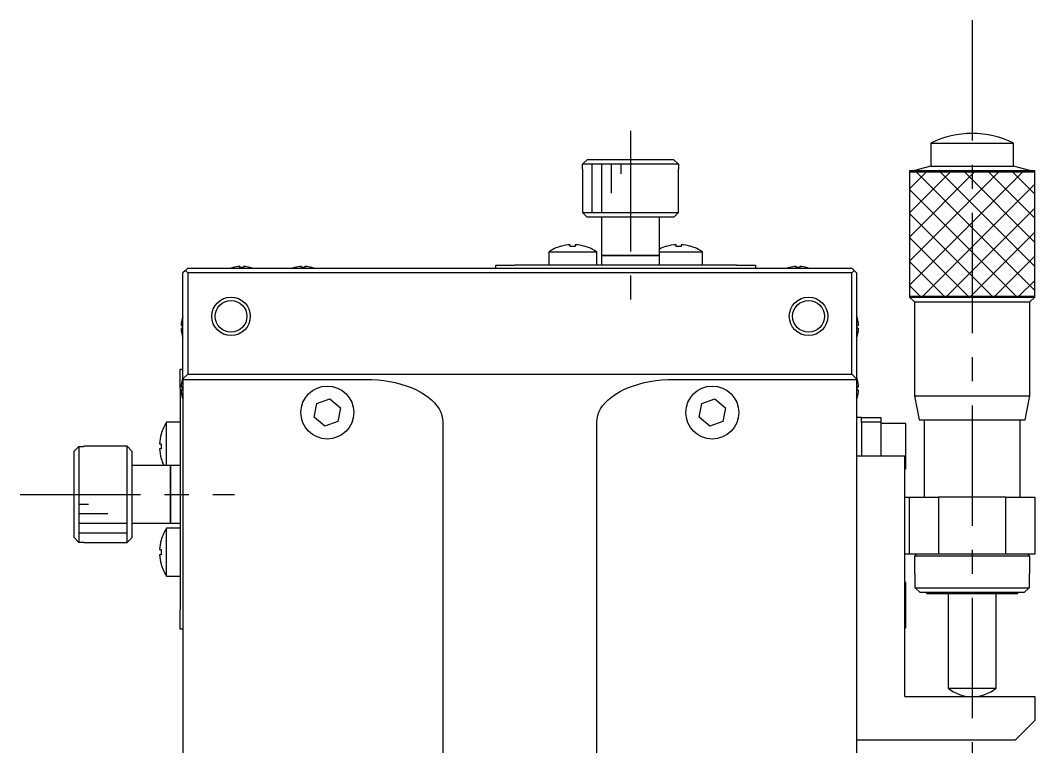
# Model space of a CAD drawing. Extents: x -400 to 382, y -2 to 594.
# Drawn here: x -114.8 to -9.4, y 308.6 to 384 of the extents above; entities that cross this region are included whole.
import ezdxf

# ---------------------------------------------------------------- set-up
doc = ezdxf.new("R2010")
doc.units = 0
doc.header["$LTSCALE"] = 10
doc.linetypes.add('CENTER', pattern=[2, 1.25, -0.25, 0.25, -0.25])
doc.linetypes.add('DASHED', pattern=[3.5, 2, -1.5])
doc.layers.get('0').update_dxf_attribs({"linetype": 'CONTINUOUS'})
doc.layers.add('CENTER', color=1, linetype='CENTER')

msp = doc.modelspace()

# ---------------------------------------------------------------- linework, layer by layer
at = {"color": 7, "linetype": 'CONTINUOUS'}
for p, q in [((-20.212276, 371.270176), (-11.612276, 371.270176)), ((-20.212276, 371.270176), (-20.212276, 368.859665)), ((-11.612276, 368.859665), (-11.612276, 371.270176)), ((-56.39625, 369.07017), (-55.894463, 369.57017)), ((-46.428302, 369.07017), (-56.39625, 369.07017)), ((-56.39625, 368.57017), (-56.39625, 369.07017)), ((-55.894463, 369.57017), (-46.930089, 369.57017)), ((-55.894463, 369.57017), (-46.930089, 369.57017)), ((-46.930089, 369.57017), (-46.428302, 369.07017)), ((-46.428302, 369.07017), (-46.428302, 368.57017)), ((-56.412276, 368.57017), (-56.39625, 368.57017)), ((-56.412276, 368.57017), (-56.39625, 368.57017)), ((-56.412276, 368.57017), (-56.412276, 364.07017)), ((-46.428302, 368.57017), (-46.412276, 368.57017)), ((-46.428302, 368.57017), (-46.412276, 368.57017)), ((-46.412276, 364.07017), (-46.412276, 368.57017)), ((-20.212276, 368.859665), (-22.412275, 368.270177)), ((-22.412275, 368.270177), (-9.412277, 368.270177)), ((-22.412275, 368.270177), (-22.412275, 355.270176)), ((-20.212276, 368.859665), (-11.612276, 368.859665)), ((-9.412277, 368.270177), (-11.612276, 368.859665)), ((-9.412277, 355.270176), (-9.412277, 368.270177)), ((-56.412276, 364.07017), (-46.412276, 364.07017)), ((-56.412276, 364.07017), (-55.912276, 363.57017)), ((-46.912276, 363.57017), (-46.412276, 364.07017)), ((-46.912276, 363.57017), (-55.912276, 363.57017)), ((-54.412276, 363.57017), (-54.412276, 359.57017)), ((-48.412276, 359.57017), (-48.412276, 363.57017)), ((-58.670865, 360.53275), (-58.674209, 360.539605)), ((-58.670865, 360.53275), (-58.674209, 360.539605)), ((-57.672276, 360.53275), (-57.672276, 360.705122)), ((-57.152276, 360.53275), (-57.672276, 360.53275)), ((-57.152276, 360.705122), (-57.152276, 360.53275)), ((-56.150343, 360.539605), (-56.153686, 360.53275)), ((-56.150343, 360.539605), (-56.153686, 360.53275)), ((-47.670865, 360.53275), (-47.674209, 360.539605)), ((-47.670865, 360.53275), (-47.674209, 360.539605)), ((-46.672276, 360.53275), (-46.672276, 360.705122)), ((-46.152276, 360.53275), (-46.672276, 360.53275)), ((-46.152276, 360.705122), (-46.152276, 360.53275)), ((-45.150343, 360.539605), (-45.153686, 360.53275)), ((-45.150343, 360.539605), (-45.153686, 360.53275)), ((-59.912276, 359.961827), (-54.912276, 359.961827)), ((-59.912276, 359.961827), (-59.912276, 358.57017)), ((-54.912276, 358.57017), (-54.912276, 359.961827)), ((-54.412276, 359.57017), (-48.412276, 359.57017)), ((-48.412276, 359.57017), (-54.412276, 359.57017)), ((-54.412276, 359.57017), (-54.412276, 358.57017)), ((-48.412276, 359.961827), (-43.912276, 359.961827)), ((-48.412276, 358.57017), (-48.412276, 359.57017)), ((-43.912276, 358.57017), (-43.912276, 359.961827)), ((-91.992276, 358.339691), (-91.992276, 358.460028)), ((-91.632276, 358.460028), (-91.632276, 358.339691)), ((-85.592276, 358.339691), (-85.592276, 358.460028)), ((-85.232276, 358.460028), (-85.232276, 358.339691)), ((-65.412276, 358.27017), (-65.412276, 358.57017)), ((-65.412276, 358.57017), (-63.412276, 358.57017)), ((-58.487276, 358.57017), (-63.412276, 358.57017)), ((-56.337276, 358.57017), (-58.487276, 358.57017)), ((-52.987276, 358.57017), (-56.337276, 358.57017)), ((-50.837276, 358.57017), (-52.987276, 358.57017)), ((-47.487276, 358.57017), (-50.837276, 358.57017)), ((-45.337276, 358.57017), (-47.487276, 358.57017)), ((-40.412276, 358.57017), (-45.337276, 358.57017)), ((-40.412276, 358.57017), (-38.412276, 358.57017)), ((-38.412276, 358.57017), (-38.412276, 358.27017)), ((-34.192276, 358.339691), (-34.192276, 358.460028)), ((-33.832276, 358.460028), (-33.832276, 358.339691)), ((-97.662276, 358.02017), (-97.912276, 357.77017)), ((-97.912276, 346.77017), (-97.912276, 357.77017)), ((-97.412276, 358.27017), (-97.662276, 358.02017)), ((-97.412276, 357.77017), (-97.662276, 358.02017)), ((-97.412276, 358.27017), (-28.412276, 358.27017)), ((-28.412276, 357.77017), (-97.412276, 357.77017)), ((-97.412276, 357.77017), (-97.412276, 347.27017)), ((-92.698637, 358.339691), (-92.700892, 358.344314)), ((-92.698637, 358.339691), (-92.700892, 358.344314)), ((-91.632276, 358.339691), (-91.992276, 358.339691)), ((-90.92366, 358.344314), (-90.925914, 358.339691)), ((-90.92366, 358.344314), (-90.925914, 358.339691)), ((-86.298637, 358.339691), (-86.300892, 358.344314)), ((-86.298637, 358.339691), (-86.300892, 358.344314)), ((-85.232276, 358.339691), (-85.592276, 358.339691)), ((-84.52366, 358.344314), (-84.525914, 358.339691)), ((-84.52366, 358.344314), (-84.525914, 358.339691)), ((-34.898637, 358.339691), (-34.900892, 358.344314)), ((-34.898637, 358.339691), (-34.900892, 358.344314)), ((-33.832276, 358.339691), (-34.192276, 358.339691)), ((-33.12366, 358.344314), (-33.125914, 358.339691)), ((-33.12366, 358.344314), (-33.125914, 358.339691)), ((-28.162276, 358.02017), (-28.412276, 358.27017)), ((-28.162276, 358.02017), (-28.412276, 357.77017)), ((-28.412276, 347.27017), (-28.412276, 357.77017)), ((-27.912276, 357.77017), (-28.162276, 358.02017)), ((-27.912276, 357.77017), (-27.912276, 346.77017)), ((-22.412275, 355.270176), (-9.412277, 355.270176)), ((-22.412275, 355.270176), (-21.912272, 354.770174)), ((-9.91228, 354.770174), (-9.412277, 355.270176)), ((-21.912272, 354.770174), (-9.91228, 354.770174)), ((-21.912272, 354.770174), (-21.912272, 345.020169)), ((-9.91228, 345.020169), (-9.91228, 354.770174)), ((-98.102135, 352.35017), (-97.981798, 352.35017)), ((-97.98642, 353.058786), (-97.981798, 353.056531)), ((-97.98642, 353.058786), (-97.981798, 353.056531)), ((-97.981798, 352.35017), (-97.981798, 351.99017)), ((-27.842754, 353.056531), (-27.838132, 353.058786)), ((-27.842754, 353.056531), (-27.838132, 353.058786)), ((-27.842754, 351.99017), (-27.842754, 352.35017)), ((-27.842754, 352.35017), (-27.722417, 352.35017)), ((-97.981798, 351.99017), (-98.102135, 351.99017)), ((-97.981798, 351.283808), (-97.98642, 351.281554)), ((-97.981798, 351.283808), (-97.98642, 351.281554)), ((-27.722417, 351.99017), (-27.842754, 351.99017)), ((-27.838132, 351.281554), (-27.842754, 351.283808)), ((-27.838132, 351.281554), (-27.842754, 351.283808)), ((-98.212276, 345.77017), (-98.212276, 347.77017)), ((-98.212276, 347.77017), (-97.912276, 347.77017)), ((-97.412276, 347.27017), (-97.912276, 346.77017)), ((-97.912276, 346.71586), (-97.912276, 346.77017)), ((-97.412276, 347.27017), (-28.412276, 347.27017)), ((-27.912276, 346.77017), (-28.412276, 347.27017)), ((-27.912276, 346.77017), (-27.912276, 346.71586)), ((-98.212276, 345.77017), (-98.212276, 340.84517)), ((-98.102135, 345.95017), (-97.981798, 345.95017)), ((-97.98642, 346.658786), (-97.981798, 346.656531)), ((-97.98642, 346.658786), (-97.981798, 346.656531)), ((-97.981798, 345.95017), (-97.981798, 345.59017)), ((-97.912276, 346.71586), (-78.912276, 346.71586)), ((-97.912276, 346.71586), (-97.912276, 299.27017)), ((-78.912276, 346.71586), (-78.284603, 346.70219)), ((-78.284603, 346.70219), (-77.6608, 346.661265)), ((-77.6608, 346.661265), (-77.044713, 346.593336)), ((-77.044713, 346.593336), (-76.44014, 346.498822)), ((-76.44014, 346.498822), (-75.850808, 346.378306)), ((-75.850808, 346.378306), (-75.280352, 346.232532)), ((-75.280352, 346.232532), (-74.732287, 346.062397)), ((-74.732287, 346.062397), (-74.209994, 345.868952)), ((-74.209994, 345.868952), (-73.716692, 345.653387)), ((-52.10786, 345.653387), (-51.614558, 345.868952)), ((-51.614558, 345.868952), (-51.092264, 346.062397)), ((-51.092264, 346.062397), (-50.5442, 346.232532)), ((-50.5442, 346.232532), (-49.973743, 346.378306)), ((-49.973743, 346.378306), (-49.384412, 346.498822)), ((-49.384412, 346.498822), (-48.779839, 346.593336)), ((-48.779839, 346.593336), (-48.163752, 346.661265)), ((-48.163752, 346.661265), (-47.539949, 346.70219)), ((-47.539949, 346.70219), (-46.912276, 346.71586)), ((-46.912276, 346.71586), (-27.912276, 346.71586)), ((-27.912276, 346.71586), (-27.912276, 299.27017)), ((-27.842754, 346.656531), (-27.838132, 346.658786)), ((-27.842754, 346.656531), (-27.838132, 346.658786)), ((-27.842754, 345.59017), (-27.842754, 345.95017)), ((-27.842754, 345.95017), (-27.722417, 345.95017)), ((-97.981798, 345.59017), (-98.102135, 345.59017)), ((-97.981798, 344.883808), (-97.98642, 344.881554)), ((-97.981798, 344.883808), (-97.98642, 344.881554)), ((-84.012419, 344.204524), (-82.653172, 344.690099)), ((-82.653172, 344.690099), (-81.553029, 343.755744)), ((-73.716692, 345.653387), (-73.255422, 345.417034)), ((-73.255422, 345.417034), (-72.829028, 345.161348)), ((-72.829028, 345.161348), (-72.44014, 344.887906)), ((-72.44014, 344.887906), (-72.091155, 344.598394)), ((-53.733397, 344.598394), (-53.384412, 344.887906)), ((-53.384412, 344.887906), (-52.995524, 345.161348)), ((-52.995524, 345.161348), (-52.56913, 345.417034)), ((-52.56913, 345.417034), (-52.10786, 345.653387)), ((-44.012419, 344.204524), (-42.653172, 344.690099)), ((-42.653172, 344.690099), (-41.553029, 343.755744)), ((-27.722417, 345.59017), (-27.842754, 345.59017)), ((-27.838132, 344.881554), (-27.842754, 344.883808)), ((-27.838132, 344.881554), (-27.842754, 344.883808)), ((-21.912272, 345.020169), (-9.91228, 345.020169)), ((-21.912272, 345.020169), (-21.412273, 342.52017)), ((-10.412279, 342.52017), (-9.91228, 345.020169)), ((-84.271522, 342.784595), (-84.012419, 344.204524)), ((-81.553029, 343.755744), (-81.812133, 342.335815)), ((-72.091155, 344.598394), (-71.784224, 344.294596)), ((-71.784224, 344.294596), (-71.52124, 343.978387)), ((-71.52124, 343.978387), (-71.303824, 343.651715)), ((-71.303824, 343.651715), (-71.133317, 343.316595)), ((-54.691235, 343.316595), (-54.520728, 343.651715)), ((-54.520728, 343.651715), (-54.303312, 343.978387)), ((-54.303312, 343.978387), (-54.040328, 344.294596)), ((-54.040328, 344.294596), (-53.733397, 344.598394)), ((-44.271522, 342.784595), (-44.012419, 344.204524)), ((-41.553029, 343.755744), (-41.812133, 342.335815)), ((-83.171379, 341.85024), (-84.271522, 342.784595)), ((-71.133317, 343.316595), (-71.010769, 342.975092)), ((-71.010769, 342.975092), (-70.936937, 342.629313)), ((-70.936937, 342.629313), (-70.912276, 342.281388)), ((-54.912276, 342.281388), (-54.887615, 342.629313)), ((-54.887615, 342.629313), (-54.813783, 342.975092)), ((-54.813783, 342.975092), (-54.691235, 343.316595)), ((-43.171379, 341.85024), (-44.271522, 342.784595)), ((-27.412276, 342.770172), (-27.912276, 342.770172)), ((-27.412276, 342.27017), (-27.412276, 342.770172)), ((-27.412276, 342.770172), (-25.412276, 342.77017)), ((-25.412276, 342.77017), (-25.412276, 342.27017)), ((-99.603933, 337.77017), (-99.603933, 342.27017)), ((-98.212276, 342.27017), (-99.603933, 342.27017)), ((-81.812133, 342.335815), (-83.171379, 341.85024)), ((-70.912276, 342.281388), (-70.912276, 299.27017)), ((-54.912276, 299.27017), (-54.912276, 342.281388)), ((-41.812133, 342.335815), (-43.171379, 341.85024)), ((-25.412276, 342.27017), (-27.412276, 342.27017)), ((-27.412276, 342.27017), (-27.412276, 338.77017)), ((-25.412276, 342.27017), (-25.412276, 338.77017)), ((-22.812276, 342.12017), (-25.412276, 342.12017)), ((-22.812276, 339.77017), (-22.812276, 342.12017)), ((-21.412273, 342.52017), (-10.412279, 342.52017)), ((-20.912276, 342.52017), (-20.912276, 334.47017)), ((-10.912276, 334.47017), (-10.912276, 342.52017)), ((-100.181712, 341.032102), (-100.174857, 341.028759)), ((-100.181712, 341.032102), (-100.174857, 341.028759)), ((-98.212276, 340.84517), (-98.212276, 338.69517)), ((-109.212276, 339.252357), (-108.712276, 339.754144)), ((-108.712276, 339.754144), (-108.712276, 329.786195)), ((-108.712276, 339.754144), (-108.212276, 339.754144)), ((-108.212276, 339.754144), (-108.212276, 339.77017)), ((-108.212276, 339.754144), (-108.212276, 339.77017)), ((-103.712276, 339.77017), (-108.212276, 339.77017)), ((-103.712276, 329.77017), (-103.712276, 339.77017)), ((-103.212276, 339.27017), (-103.712276, 339.77017)), ((-100.347229, 340.03017), (-100.174857, 340.03017)), ((-100.174857, 339.51017), (-100.347229, 339.51017)), ((-100.174857, 340.03017), (-100.174857, 339.51017)), ((-22.812276, 337.42017), (-22.812276, 339.77017)), ((-109.212276, 330.287983), (-109.212276, 339.252357)), ((-109.212276, 330.287983), (-109.212276, 339.252357)), ((-103.212276, 339.27017), (-103.212276, 330.27017)), ((-100.174857, 338.51158), (-100.181712, 338.508237)), ((-100.174857, 338.51158), (-100.181712, 338.508237)), ((-98.212276, 338.69517), (-98.212276, 333.19517)), ((-27.912276, 338.77017), (-22.912276, 338.77017)), ((-22.912276, 313.77017), (-22.912276, 338.77017)), ((-99.212276, 337.77017), (-103.212276, 337.77017)), ((-99.212276, 331.77017), (-99.212276, 337.77017)), ((-99.212276, 337.77017), (-99.212276, 331.77017)), ((-98.212276, 337.77017), (-99.212276, 337.77017)), ((-22.912276, 337.42017), (-22.812276, 337.42017)), ((-22.912276, 334.47017), (-22.412276, 334.47017)), ((-22.412276, 328.57017), (-22.412276, 334.47017)), ((-22.412276, 334.47017), (-19.412276, 334.47017)), ((-19.412276, 334.47017), (-19.412276, 328.57017)), ((-12.412276, 334.47017), (-19.412276, 334.47017)), ((-12.412276, 334.47017), (-9.412276, 334.47017)), ((-12.412276, 328.57017), (-12.412276, 334.47017)), ((-9.412276, 334.47017), (-9.412276, 328.57017)), ((-98.212276, 333.19517), (-98.212276, 329.84517)), ((-103.212276, 331.77017), (-99.212276, 331.77017)), ((-99.603933, 326.27017), (-99.603933, 331.27017)), ((-98.212276, 331.27017), (-99.603933, 331.27017)), ((-99.212276, 331.77017), (-98.212276, 331.77017)), ((-108.712276, 329.786195), (-109.212276, 330.287983)), ((-103.712276, 329.77017), (-103.212276, 330.27017)), ((-100.181712, 330.032102), (-100.174857, 330.028759)), ((-100.181712, 330.032102), (-100.174857, 330.028759)), ((-108.212276, 329.786195), (-108.712276, 329.786195)), ((-108.212276, 329.77017), (-108.212276, 329.786195)), ((-108.212276, 329.77017), (-108.212276, 329.786195)), ((-108.212276, 329.77017), (-103.712276, 329.77017)), ((-100.347229, 329.03017), (-100.174857, 329.03017)), ((-100.174857, 329.03017), (-100.174857, 328.51017)), ((-98.212276, 329.84517), (-98.212276, 327.69517)), ((-100.174857, 328.51017), (-100.347229, 328.51017)), ((-22.412276, 328.57017), (-22.912276, 328.57017)), ((-19.412276, 328.57017), (-22.412276, 328.57017)), ((-21.712276, 328.57017), (-21.912276, 328.37017)), ((-9.912276, 328.37017), (-21.912276, 328.37017)), ((-21.912276, 328.37017), (-21.912276, 326.57017)), ((-12.412276, 328.57017), (-19.412276, 328.57017)), ((-9.412276, 328.57017), (-12.412276, 328.57017)), ((-9.912276, 328.37017), (-10.112276, 328.57017)), ((-9.912276, 326.57017), (-9.912276, 328.37017)), ((-100.174857, 327.51158), (-100.181712, 327.508237)), ((-100.174857, 327.51158), (-100.181712, 327.508237)), ((-98.212276, 327.69517), (-98.212276, 322.77017)), ((-99.603933, 326.27017), (-98.212276, 326.27017)), ((-21.828356, 326.57017), (-21.912276, 326.57017)), ((-21.828356, 326.57017), (-21.912276, 326.57017)), ((-21.828356, 325.07017), (-21.828356, 326.57017)), ((-9.912276, 326.57017), (-9.996196, 326.57017)), ((-9.912276, 326.57017), (-9.996196, 326.57017)), ((-9.996196, 326.57017), (-9.996196, 325.07017)), ((-22.812276, 325.62017), (-22.912276, 325.62017)), ((-22.812276, 323.27017), (-22.812276, 325.62017)), ((-21.828356, 325.07017), (-9.996196, 325.07017)), ((-21.320603, 324.57017), (-21.828356, 325.07017)), ((-9.996196, 325.07017), (-10.503949, 324.57017)), ((-10.503949, 324.57017), (-21.320603, 324.57017)), ((-20.555835, 324.57017), (-21.320603, 324.57017)), ((-20.662276, 324.57017), (-20.662276, 324.47017)), ((-20.662276, 324.47017), (-11.162276, 324.47017)), ((-18.412272, 324.47017), (-18.412272, 314.647679)), ((-13.41228, 314.647679), (-13.41228, 324.47017)), ((-10.503949, 324.57017), (-11.268717, 324.57017)), ((-11.162276, 324.47017), (-11.162276, 324.57017)), ((-98.212276, 320.77017), (-98.212276, 322.77017)), ((-22.812276, 320.92017), (-22.812276, 323.27017)), ((-97.912276, 320.77017), (-98.212276, 320.77017)), ((-22.912276, 320.92017), (-22.812276, 320.92017)), ((-18.412272, 314.647679), (-13.41228, 314.647679)), ((-22.912276, 313.77017), (-9.412276, 313.77017)), ((-9.412276, 313.77017), (-9.412276, 311.27017)), ((-11.412276, 309.27017), (-9.412276, 311.27017)), ((-27.912276, 309.27017), (-11.412276, 309.27017))]:
    msp.add_line(p, q, dxfattribs=at)
at = {"color": 3, "linetype": 'CONTINUOUS'}
for p, q in [((-55.412276, 369.07017), (-55.412276, 364.07017)), ((-54.412276, 369.07017), (-54.412276, 364.07017)), ((-53.412276, 369.07017), (-53.412276, 366.07017)), ((-52.412276, 369.07017), (-52.412276, 368.07017)), ((-22.412275, 366.505276), (-20.547374, 368.370177)), ((-22.412275, 364.005276), (-18.047374, 368.370177)), ((-22.412275, 361.505276), (-15.547374, 368.370177)), ((-22.412275, 359.005276), (-13.047374, 368.370177)), ((-22.412275, 356.505276), (-10.547374, 368.370177)), ((-21.828074, 368.370177), (-9.412277, 355.95438)), ((-19.328074, 368.370177), (-9.412277, 358.45438)), ((-16.828074, 368.370177), (-9.412277, 360.95438)), ((-14.328074, 368.370177), (-9.412277, 363.45438)), ((-11.828074, 368.370177), (-9.412277, 365.95438)), ((-21.047375, 355.370176), (-9.412277, 367.005274)), ((-22.412275, 366.454378), (-11.328073, 355.370176)), ((-22.412275, 363.954378), (-13.828073, 355.370176)), ((-18.547375, 355.370176), (-9.412277, 364.505274)), ((-16.047375, 355.370176), (-9.412277, 362.005274)), ((-22.412275, 361.454378), (-16.328073, 355.370176)), ((-13.547375, 355.370176), (-9.412277, 359.505274)), ((-22.412275, 358.954378), (-18.828073, 355.370176)), ((-22.412275, 356.454378), (-21.328073, 355.370176)), ((-11.047375, 355.370176), (-9.412277, 357.005274)), ((-108.712276, 333.77017), (-107.712276, 333.77017)), ((-108.712276, 332.77017), (-105.712276, 332.77017)), ((-108.712276, 331.77017), (-103.712276, 331.77017)), ((-108.712276, 330.77017), (-103.712276, 330.77017))]:
    msp.add_line(p, q, dxfattribs=at)
at = {"color": 3, "linetype": 'DASHED'}
for p, q in [((-9.412277, 368.370177), (-22.412275, 368.370177)), ((-22.412275, 368.370177), (-22.412275, 355.370176)), ((-9.412277, 355.370176), (-9.412277, 368.370177)), ((-22.412275, 355.370176), (-9.412277, 355.370176))]:
    msp.add_line(p, q, dxfattribs=at)
at = {"color": 3, "linetype": 'CONTINUOUS'}
for centre in [(-92.912276, 353.27017), (-32.912276, 353.27017)]:
    msp.add_circle(centre, 2, dxfattribs=at)
at = {"color": 7, "linetype": 'CONTINUOUS'}
for centre, radius in [((-92.912276, 353.27017), 1.65), ((-32.912276, 353.27017), 1.65), ((-82.912276, 343.27017), 2.75), ((-42.912276, 343.27017), 2.75)]:
    msp.add_circle(centre, radius, dxfattribs=at)
for centre, radius, start, end in [((-15.912274, 362.525175), 9.745001, 63.816215, 116.183798), ((-57.412276, 356.22017), 4.5, 106.285843, 123.748989), ((-57.412276, 356.22017), 4.492483, 93.317816, 106.26943), ((-57.412276, 356.22017), 4.492483, 73.73057, 86.682184), ((-57.412276, 356.22017), 4.5, 56.251011, 73.714157), ((-46.412276, 356.22017), 4.5, 106.285843, 116.3878), ((-46.412276, 356.22017), 4.492483, 93.317816, 106.26943), ((-46.412276, 356.22017), 4.492483, 73.73057, 86.682184), ((-46.412276, 356.22017), 4.5, 56.251011, 73.714157), ((-91.812276, 355.27017), 3.194933, 93.229709, 106.106712), ((-91.812276, 355.27017), 3.194933, 73.893288, 86.770291), ((-85.412276, 355.27017), 3.194933, 93.229709, 106.106712), ((-85.412276, 355.27017), 3.194933, 73.893288, 86.770291), ((-34.012276, 355.27017), 3.194933, 93.229709, 106.106712), ((-34.012276, 355.27017), 3.194933, 73.893288, 86.770291), ((-91.812276, 355.27017), 3.2, 106.122533, 110.364135), ((-91.812276, 355.27017), 3.2, 69.635865, 73.877467), ((-85.412276, 355.27017), 3.2, 106.122533, 110.364135), ((-85.412276, 355.27017), 3.2, 69.635865, 73.877467), ((-34.012276, 355.27017), 3.2, 106.122533, 110.364135), ((-34.012276, 355.27017), 3.2, 69.635865, 73.877467), ((-94.912276, 352.17017), 3.2, 159.635865, 163.877467), ((-30.912276, 352.17017), 3.2, 16.122533, 20.364135), ((-94.912276, 352.17017), 3.194933, 163.893288, 176.770291), ((-30.912276, 352.17017), 3.194933, 3.229709, 16.106712), ((-94.912276, 352.17017), 3.194933, 183.229709, 196.106712), ((-94.912276, 352.17017), 3.2, 196.122533, 200.364135), ((-30.912276, 352.17017), 3.2, 339.635865, 343.877467), ((-30.912276, 352.17017), 3.194933, 343.893288, 356.770291), ((-94.912276, 345.77017), 3.2, 159.635865, 163.877467), ((-30.912276, 345.77017), 3.2, 16.122533, 20.364135), ((-94.912276, 345.77017), 3.194933, 163.893288, 176.770291), ((-30.912276, 345.77017), 3.194933, 3.229709, 16.106712), ((-94.912276, 345.77017), 3.194933, 183.229709, 196.106712), ((-94.912276, 345.77017), 3.2, 196.122533, 200.364135), ((-30.912276, 345.77017), 3.2, 339.635865, 343.877467), ((-30.912276, 345.77017), 3.194933, 343.893288, 356.770291), ((-95.862276, 339.77017), 4.5, 146.251011, 163.714157), ((-95.862276, 339.77017), 4.492483, 163.73057, 176.682184), ((-95.862276, 339.77017), 4.492483, 183.317816, 196.26943), ((-95.862276, 339.77017), 4.5, 196.285843, 206.3878), ((-95.862276, 328.77017), 4.5, 146.251011, 163.714157), ((-95.862276, 328.77017), 4.492483, 163.73057, 176.682184), ((-95.862276, 328.77017), 4.492483, 183.317816, 196.26943), ((-95.862276, 328.77017), 4.5, 196.285843, 213.748989), ((-15.912273, 317.770174), 3.999997, 231.317795, 270), ((-15.912273, 317.770174), 3.999997, 270, 308.682173)]:
    msp.add_arc(centre, radius, start, end, dxfattribs=at)
at = {"layer": 'CENTER', "color": 1, "linetype": 'CENTER'}
for p, q in [((-15.912276, 384.020173), (-15.912276, 303.520173)), ((-51.412276, 372.520173), (-51.412276, 353.770173)), ((-114.812276, 334.77017), (-92.562276, 334.77017))]:
    msp.add_line(p, q, dxfattribs=at)

doc.saveas('drawing.dxf')
